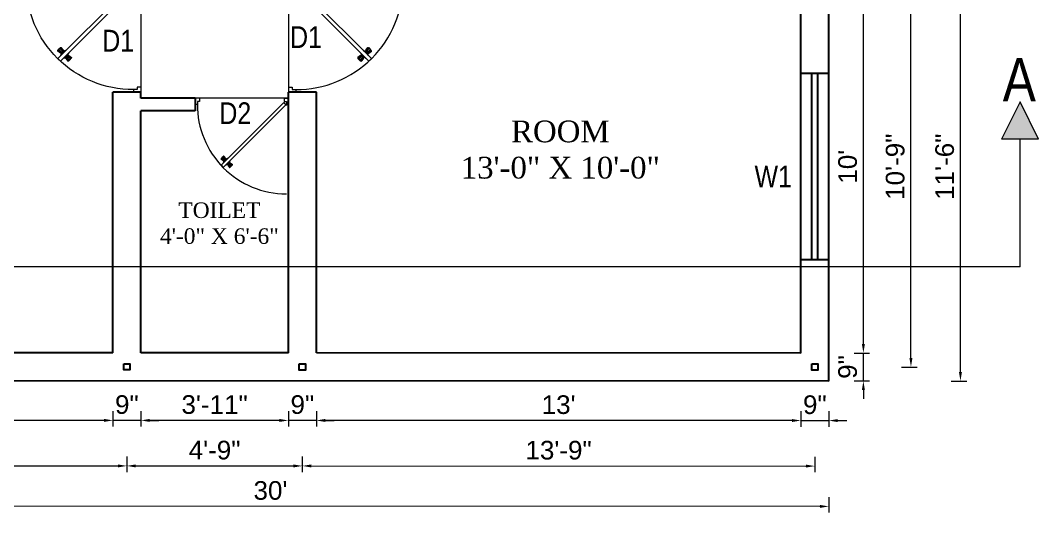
# Model space of a CAD drawing. Header units: inches. Extents: x 392906 to 410488, y -52747 to -40742.
# Drawn here: x 403493.1 to 403820.9, y -49412.8 to -49254.3 of the extents above; entities that cross this region are included whole.
import ezdxf

# ---------------------------------------------------------------- set-up
doc = ezdxf.new("R2010")
doc.units = ezdxf.units.IN
doc.header["$LTSCALE"] = 2
doc.header["$MEASUREMENT"] = 0
doc.header["$PDMODE"] = 34
doc.layers.get('0').update_dxf_attribs({"linetype": 'CONTINUOUS'})
doc.layers.get('DEFPOINTS').update_dxf_attribs({"color": 141, "linetype": 'CONTINUOUS'})
for name, color, linetype, lineweight in [('DOOR & WIN', 1, 'CONTINUOUS', 25), ('PUERTAS', 7, 'CONTINUOUS', 9), ('steps', 253, 'CONTINUOUS', 20)]:
    doc.layers.add(name, color=color, linetype=linetype, lineweight=lineweight)
doc.styles.add('Lettring Text', font='arial.ttf')
doc.styles.get("Standard").update_dxf_attribs({"font": 'ARIALN.TTF'})
doc.dimstyles.new('Copy of Standard', dxfattribs={"dimtxt": 6, "dimasz": 2.875, "dimexe": 2, "dimexo": 4, "dimgap": 2, "dimtad": 1, "dimdec": 0, "dimrnd": 1, "dimzin": 0, "dimdsep": 46, "dimlunit": 4, "dimtxsty": 'Lettring Text', "dimcen": 0.1, "dimclrd": 7, "dimclre": 7, "dimclrt": 7, "dimazin": 0, "dimtfac": 0.645, "dimtdec": 0, "dimtmove": 1, "dimatfit": 0, "dimfxl": 3, "dimfxlon": 1, "dimtfillclr": 256, "dimtolj": 1, "dimtzin": 0, "dimlwd": -1, "dimlwe": -1, "dimarcsym": 2})

# ---------------------------------------------------------------- blocks, each defined once
blk = doc.blocks.new('3ft')
at = {"layer": 'PUERTAS', "color": 6}
for p, q in [((1.01, 2.52), (25.23, 26.74)), ((26.05, 25.92), (25.23, 26.74)), ((26.05, 25.92), (1.77, 1.64)), ((0, 2.4), (0, 0)), ((0.72, 2.4), (0, 2.4)), ((1.6, 0), (0, 0)), ((0.72, 1.52), (0.72, 2.44)), ((0.8, 1.52), (0.72, 1.52)), ((0.8, 1.52), (0.8, 2.41)), ((0.8, 1.2), (0.8, 1.52)), ((1.6, 1.2), (0.8, 1.2)), ((1.57, 1.84), (0.94, 2.47)), ((1.63, 1.89), (0.97, 2.55)), ((1.63, 1.89), (1.57, 1.84)), ((1.77, 1.64), (1.57, 1.84)), ((1.6, 0), (1.6, 1.2)), ((34.4, 0), (34.4, 1.2)), ((34.4, 1.2), (35.2, 1.2)), ((34.4, 0), (36, 0)), ((35.2, 1.2), (35.2, 2.4)), ((35.2, 2.4), (36, 2.4)), ((36, 0), (36, 2.4))]:
    blk.add_line(p, q, dxfattribs=at)
at = {"layer": 'PUERTAS', "color": 1}
for p, q in [((21.67, 25.73), (22.17, 26.23)), ((21.7, 25.82), (22.14, 26.26)), ((22.58, 26.7), (22.14, 26.26)), ((22.67, 26.73), (22.17, 26.23)), ((22.61, 26.67), (22.58, 26.7)), ((23.45, 25.91), (22.79, 26.73)), ((22.49, 24.95), (21.67, 25.61)), ((21.73, 25.79), (21.7, 25.82)), ((22.6, 24.96), (23.02, 25.38)), ((22.61, 24.25), (22.92, 24.72)), ((22.62, 24.13), (22.61, 24.14)), ((22.7, 25.07), (22.71, 25.06)), ((22.82, 25.06), (23.08, 25.32)), ((22.94, 24.95), (22.83, 25.07)), ((22.92, 24.72), (22.92, 24.72)), ((22.93, 24.94), (23.19, 25.21)), ((22.93, 24.84), (22.93, 24.83)), ((23.44, 25.81), (23.02, 25.38)), ((23.34, 25.58), (23.08, 25.32)), ((23.46, 25.47), (23.19, 25.21)), ((23.33, 25.7), (23.34, 25.69)), ((23.45, 25.46), (23.33, 25.57)), ((23.44, 23.31), (23.45, 23.3)), ((23.56, 23.3), (24.03, 23.61)), ((23.57, 25.47), (23.57, 25.47)), ((24.15, 25.79), (23.68, 25.48)), ((23.68, 25.48), (23.68, 25.48)), ((24.03, 23.61), (24.03, 23.62)), ((24.14, 23.62), (24.14, 23.62)), ((24.25, 23.62), (24.51, 23.89)), ((24.27, 25.78), (24.26, 25.79)), ((24.26, 23.29), (24.69, 23.71)), ((24.26, 23.63), (24.37, 23.52)), ((24.26, 23.18), (24.92, 22.37)), ((24.37, 23.52), (24.63, 23.77)), ((24.37, 23.4), (24.37, 23.4)), ((24.78, 24.15), (24.51, 23.89)), ((24.89, 24.03), (24.63, 23.77)), ((25.11, 24.14), (24.69, 23.71)), ((24.77, 24.14), (24.88, 24.03)), ((24.79, 24.38), (24.78, 24.37)), ((24.78, 24.26), (24.78, 24.26)), ((25.1, 24.84), (24.79, 24.38)), ((25, 24.03), (25, 24.03)), ((25.09, 24.96), (25.1, 24.95)), ((25.22, 24.14), (26.03, 23.48)), ((26.04, 23.37), (25.54, 22.86)), ((26.01, 23.27), (25.57, 22.83)), ((25.98, 23.3), (26.01, 23.27)), ((25.04, 22.36), (25.54, 22.86)), ((25.1, 22.42), (25.13, 22.39)), ((25.13, 22.39), (25.57, 22.83))]:
    blk.add_line(p, q, dxfattribs=at)
at = {"layer": 'PUERTAS', "color": 8}
for p, q in [((22.13, 26.28), (21.98, 26.13)), ((22.13, 26.28), (22.27, 26.42)), ((22.29, 26.41), (22.27, 26.42)), ((23.16, 25.52), (22.34, 26.39)), ((23.3, 25.66), (22.5, 26.56)), ((23.41, 25.77), (22.65, 26.71)), ((23.46, 25.83), (22.72, 26.75)), ((22.57, 24.94), (21.65, 25.68)), ((22.63, 24.99), (21.69, 25.75)), ((22.74, 25.1), (21.84, 25.9)), ((22.88, 25.24), (22.01, 26.06)), ((22.69, 24.32), (23.02, 24.83)), ((22.95, 24.96), (22.84, 25.07)), ((22.98, 24.99), (22.86, 25.1)), ((23.03, 25.04), (22.91, 25.15)), ((22.91, 24.53), (23.1, 24.91)), ((23.11, 25.12), (22.99, 25.23)), ((23.13, 24.76), (23.18, 24.99)), ((23.28, 25.3), (23.17, 25.41)), ((23.36, 25.37), (23.25, 25.49)), ((23.31, 24.94), (23.28, 25.08)), ((23.41, 25.43), (23.3, 25.54)), ((23.46, 25.09), (23.32, 25.13)), ((23.44, 25.45), (23.33, 25.56)), ((23.64, 25.27), (23.41, 25.22)), ((23.87, 25.49), (23.49, 25.3)), ((24.08, 25.71), (23.57, 25.38)), ((23.63, 23.38), (24.14, 23.72)), ((23.84, 23.6), (24.22, 23.79)), ((24.07, 23.82), (24.3, 23.88)), ((24.25, 24), (24.39, 23.97)), ((24.25, 23.26), (24.99, 22.34)), ((24.27, 23.64), (24.38, 23.53)), ((24.3, 23.67), (24.41, 23.56)), ((24.3, 23.32), (25.06, 22.38)), ((24.35, 23.72), (24.46, 23.61)), ((24.4, 24.15), (24.43, 24.01)), ((24.41, 23.43), (25.2, 22.53)), ((24.43, 23.8), (24.54, 23.69)), ((24.58, 24.33), (24.52, 24.1)), ((24.55, 23.57), (25.37, 22.7)), ((24.6, 23.97), (24.72, 23.86)), ((24.8, 24.56), (24.61, 24.18)), ((25.02, 24.77), (24.68, 24.26)), ((24.68, 24.05), (24.79, 23.94)), ((24.73, 24.1), (24.85, 23.99)), ((24.76, 24.13), (24.87, 24.02)), ((24.83, 23.85), (25.7, 23.03)), ((24.97, 23.99), (25.87, 23.2)), ((25.08, 24.1), (26.02, 23.34)), ((25.14, 24.15), (26.06, 23.41)), ((25.58, 22.82), (25.73, 22.97)), ((25.72, 22.98), (25.73, 22.97)), ((25.58, 22.82), (25.43, 22.67)), ((0, 0), (36, 0))]:
    blk.add_line(p, q, dxfattribs=at)
at = {"layer": 'PUERTAS', "color": 2}
for p, q in [((21.99, 26.11), (21.98, 26.13)), ((25.42, 22.68), (25.43, 22.67))]:
    blk.add_line(p, q, dxfattribs=at)
at = {"layer": 'PUERTAS', "color": 6}
for radius in [0.155, 0.0752]:
    blk.add_circle((0.82, 2.56), radius, dxfattribs=at)
blk.add_arc((0.82, 2.56), 34.38, 359.7285, 90.0333, dxfattribs=at)
at = {"layer": 'PUERTAS', "color": 1}
for centre, start, end in [((22.73, 26.68), 38.9236, 135), ((22.54, 25.01), 231.0764, 315), ((22.67, 24.2), 135, 225), ((22.77, 25.12), 225, 315), ((22.99, 24.89), 135, 219.7428), ((22.87, 24.78), 315, 39.7428), ((23.28, 25.63), 315, 45), ((23.39, 25.86), 315, 38.9236), ((23.51, 23.36), 225, 315), ((23.51, 25.41), 50.2572, 135), ((23.62, 25.53), 230.2572, 315), ((24.09, 23.56), 50.2572, 135), ((24.2, 23.68), 230.2572, 315), ((24.2, 25.73), 45, 135), ((24.32, 23.23), 135, 218.9236), ((24.42, 23.46), 135, 225), ((24.84, 24.31), 135, 219.7428), ((24.72, 24.21), 315, 39.7428), ((24.94, 23.98), 45, 135), ((25.04, 24.89), 315, 45), ((25.17, 24.08), 51.0764, 135), ((25.98, 23.42), 315, 51.0764), ((24.98, 22.42), 218.9236, 315)]:
    blk.add_arc(centre, 0.08, start, end, dxfattribs=at)
blk = doc.blocks.new('*U199')
at = {"color": 3, "xscale": -1}
blk.add_blockref('3ft', (42, 0), dxfattribs=at)
blk = doc.blocks.new('2ft6in')
at = {"layer": 'PUERTAS', "color": 2}
for p, q in [((0.84, 2.1), (21.02, 22.28)), ((21.71, 21.6), (1.47, 1.37)), ((18.33, 21.76), (18.31, 21.77)), ((21.71, 21.6), (21.02, 22.28)), ((21.18, 18.9), (21.2, 18.89)), ((0, 2), (0, 0)), ((0.6, 2), (0, 2)), ((1.33, 0), (0, 0)), ((0.6, 1.26), (0.6, 2.04)), ((0.67, 1.26), (0.6, 1.26)), ((0.67, 1.26), (0.67, 2.01)), ((0.67, 1), (0.67, 1.26)), ((1.33, 1), (0.67, 1)), ((1.31, 1.53), (0.79, 2.06)), ((1.36, 1.58), (0.81, 2.12)), ((1.36, 1.58), (1.31, 1.53)), ((1.47, 1.37), (1.31, 1.53)), ((1.33, 0), (1.33, 1)), ((28.67, 0), (28.67, 1)), ((28.67, 1), (29.33, 1)), ((28.67, 0), (30, 0)), ((29.33, 1), (29.33, 2)), ((29.33, 2), (30, 2)), ((30, 0), (30, 2))]:
    blk.add_line(p, q, dxfattribs=at)
at = {"layer": 'PUERTAS', "color": 8}
for p, q in [((18.81, 20.78), (18.04, 21.4)), ((18.86, 20.83), (18.08, 21.46)), ((18.95, 20.92), (18.2, 21.58)), ((18.44, 21.9), (18.31, 21.77)), ((19.07, 21.03), (18.34, 21.72)), ((18.44, 21.9), (18.56, 22.02)), ((18.58, 22.01), (18.56, 22.02)), ((19.3, 21.26), (18.61, 22)), ((19.42, 21.38), (18.75, 22.14)), ((19.51, 21.48), (18.88, 22.26)), ((18.91, 20.27), (19.19, 20.69)), ((19.55, 21.53), (18.93, 22.3)), ((19.13, 20.8), (19.03, 20.9)), ((19.15, 20.82), (19.05, 20.92)), ((19.09, 20.44), (19.25, 20.76)), ((19.19, 20.87), (19.1, 20.96)), ((19.25, 20.93), (19.16, 21.02)), ((19.28, 20.63), (19.32, 20.83)), ((19.4, 21.08), (19.31, 21.17)), ((19.47, 21.15), (19.38, 21.24)), ((19.43, 20.78), (19.4, 20.9)), ((19.51, 21.19), (19.42, 21.28)), ((19.55, 20.91), (19.43, 20.94)), ((19.53, 21.21), (19.44, 21.3)), ((19.7, 21.06), (19.51, 21.01)), ((19.89, 21.24), (19.58, 21.08)), ((20.07, 21.42), (19.64, 21.15)), ((19.69, 19.49), (20.12, 19.76)), ((19.87, 19.67), (20.18, 19.83)), ((20.06, 19.85), (20.25, 19.9)), ((20.21, 20), (20.33, 19.97)), ((20.23, 19.7), (20.32, 19.61)), ((20.25, 19.72), (20.34, 19.63)), ((20.29, 19.76), (20.38, 19.67)), ((20.33, 20.13), (20.36, 20.01)), ((20.36, 19.83), (20.45, 19.74)), ((20.48, 20.28), (20.44, 20.08)), ((20.5, 19.98), (20.6, 19.89)), ((20.67, 20.47), (20.51, 20.15)), ((20.85, 20.64), (20.57, 20.22)), ((20.57, 20.04), (20.66, 19.95)), ((20.61, 20.09), (20.7, 19.99)), ((20.63, 20.11), (20.72, 20.01)), ((20.69, 19.87), (21.42, 19.19)), ((20.81, 19.99), (21.56, 19.33)), ((20.9, 20.08), (21.68, 19.45)), ((20.95, 20.13), (21.72, 19.51)), ((20.21, 19.38), (20.83, 18.61)), ((20.25, 19.43), (20.88, 18.65)), ((20.34, 19.53), (21, 18.77)), ((20.46, 19.64), (21.14, 18.91)), ((21.32, 19.01), (21.2, 18.89)), ((21.32, 19.01), (21.44, 19.14)), ((21.43, 19.15), (21.44, 19.14)), ((0, 0), (30, 0))]:
    blk.add_line(p, q, dxfattribs=at)
at = {"layer": 'PUERTAS', "color": 1}
for p, q in [((18.06, 21.44), (18.48, 21.86)), ((18.74, 20.79), (18.06, 21.34)), ((18.08, 21.51), (18.45, 21.88)), ((18.11, 21.49), (18.08, 21.51)), ((18.82, 22.25), (18.45, 21.88)), ((18.9, 22.28), (18.48, 21.86)), ((18.84, 22.23), (18.82, 22.25)), ((18.83, 20.8), (19.18, 21.15)), ((18.84, 20.21), (19.1, 20.6)), ((18.85, 20.11), (18.84, 20.12)), ((18.92, 20.89), (18.93, 20.88)), ((19.54, 21.59), (18.99, 22.27)), ((19.02, 20.88), (19.24, 21.1)), ((19.12, 20.8), (19.03, 20.89)), ((19.1, 20.7), (19.11, 20.69)), ((19.1, 20.6), (19.1, 20.6)), ((19.11, 20.79), (19.33, 21.01)), ((19.54, 21.5), (19.18, 21.15)), ((19.45, 21.31), (19.24, 21.1)), ((19.55, 21.22), (19.33, 21.01)), ((19.45, 21.41), (19.45, 21.41)), ((19.54, 21.22), (19.45, 21.31)), ((19.64, 21.23), (19.64, 21.23)), ((19.64, 19.42), (20.02, 19.67)), ((19.74, 21.24), (19.73, 21.23)), ((20.12, 21.49), (19.74, 21.24)), ((20.02, 19.67), (20.03, 19.68)), ((20.12, 19.68), (20.12, 19.68)), ((20.21, 19.69), (20.43, 19.9)), ((20.22, 21.48), (20.22, 21.49)), ((20.22, 19.41), (20.57, 19.76)), ((20.22, 19.69), (20.31, 19.6)), ((20.31, 19.6), (20.52, 19.81)), ((20.65, 20.12), (20.43, 19.9)), ((20.74, 20.03), (20.52, 19.81)), ((20.93, 20.11), (20.57, 19.76)), ((20.64, 20.11), (20.73, 20.02)), ((20.66, 20.31), (20.65, 20.31)), ((20.65, 20.21), (20.65, 20.22)), ((20.91, 20.7), (20.66, 20.31)), ((20.84, 20.02), (20.83, 20.03)), ((20.91, 20.8), (20.91, 20.79)), ((21.02, 20.12), (21.7, 19.57)), ((19.53, 19.43), (19.54, 19.42)), ((20.22, 19.32), (20.76, 18.64)), ((20.31, 19.5), (20.31, 19.5)), ((20.86, 18.63), (21.28, 19.05)), ((20.91, 18.68), (20.94, 18.66)), ((20.94, 18.66), (21.31, 19.03)), ((21.7, 19.47), (21.28, 19.05)), ((21.67, 19.4), (21.31, 19.03)), ((21.65, 19.42), (21.67, 19.4))]:
    blk.add_line(p, q, dxfattribs=at)
at = {"layer": 'PUERTAS', "color": 2}
for radius in [0.129, 0.0627]:
    blk.add_circle((0.68, 2.14), radius, dxfattribs=at)
at = {"layer": 'PUERTAS', "color": 8}
blk.add_arc((0.68, 2.14), 28.65, 359.7285, 90.0333, dxfattribs=at)
at = {"layer": 'PUERTAS', "color": 1}
for centre, start, end in [((18.78, 20.84), 231.0764, 315), ((18.89, 20.16), 135, 225), ((18.94, 22.23), 38.9236, 135), ((18.97, 20.93), 225, 315), ((19.16, 20.74), 135, 219.7428), ((19.06, 20.65), 315, 39.7428), ((19.4, 21.36), 315, 45), ((19.49, 21.55), 315, 38.9236), ((19.6, 21.18), 50.2572, 135), ((19.68, 21.28), 230.2572, 315), ((20.07, 19.63), 50.2572, 135), ((20.17, 21.44), 45, 135), ((20.16, 19.73), 230.2572, 315), ((20.7, 20.26), 135, 219.7428), ((20.6, 20.17), 315, 39.7428), ((20.78, 19.98), 45, 135), ((20.87, 20.75), 315, 45), ((20.98, 20.07), 51.0764, 135), ((19.59, 19.47), 225, 315), ((20.27, 19.36), 135, 218.9236), ((20.35, 19.55), 135, 225), ((20.82, 18.68), 218.9236, 315), ((21.65, 19.52), 315, 51.0764)]:
    blk.add_arc(centre, 0.0667, start, end, dxfattribs=at)
blk = doc.blocks.new('*U202')
at = {"color": 3}
blk.add_blockref('2ft6in', (0, 0), dxfattribs=at)
blk = doc.blocks.new('*D790')
at = {"layer": 'DEFPOINTS', "color": 0, "ltscale": 0.5, "transparency": 16777216}
for p in [(403744.38, -49370.44), (403753.38, -49370.45), (403753.38, -49383.19)]:
    blk.add_point(p, dxfattribs=at)
at = {"layer": 'steps', "color": 7, "ltscale": 0.5, "transparency": 16777216}
for p, q in [((403744.38, -49380.18), (403744.38, -49385.18)), ((403753.38, -49380.19), (403753.38, -49385.19)), ((403741.5, -49383.18), (403738.63, -49383.18)), ((403744.38, -49383.18), (403753.38, -49383.19)), ((403756.25, -49383.19), (403759.13, -49383.19))]:
    blk.add_line(p, q, dxfattribs=at)
for points in [[(403741.5, -49382.7), (403741.5, -49383.66), (403744.38, -49383.18)], [(403756.25, -49382.71), (403756.25, -49383.67), (403753.38, -49383.19)]]:
    blk.add_solid(points, dxfattribs=at)
at = {"layer": 'steps', "color": 7, "ltscale": 0.5, "transparency": 16777216, "insert": (403748.88, -49378.12), "char_height": 6, "attachment_point": 5, "rotation": 359.9867, "style": 'Lettring Text'}
blk.add_mtext('\\A1;9"', dxfattribs=at)
blk = doc.blocks.new('*D791')
at = {"layer": 'DEFPOINTS', "color": 0, "ltscale": 0.5, "transparency": 16777216}
for p in [(403588.38, -49361.41), (403744.38, -49370.44), (403588.38, -49383.15)]:
    blk.add_point(p, dxfattribs=at)
at = {"layer": 'steps', "color": 7, "ltscale": 0.5, "transparency": 16777216}
for p, q in [((403588.38, -49380.15), (403588.38, -49385.15)), ((403744.38, -49380.18), (403744.38, -49385.18)), ((403741.5, -49383.18), (403591.25, -49383.15))]:
    blk.add_line(p, q, dxfattribs=at)
for points in [[(403591.25, -49382.67), (403591.25, -49383.63), (403588.38, -49383.15)], [(403741.5, -49382.7), (403741.5, -49383.66), (403744.38, -49383.18)]]:
    blk.add_solid(points, dxfattribs=at)
at = {"layer": 'steps', "color": 7, "ltscale": 0.5, "transparency": 16777216, "insert": (403666.38, -49378.1), "char_height": 6, "attachment_point": 5, "rotation": 359.9867, "style": 'Lettring Text'}
blk.add_mtext("\\A1;13'", dxfattribs=at)
blk = doc.blocks.new('*D792')
at = {"layer": 'DEFPOINTS', "color": 0, "ltscale": 0.5, "transparency": 16777216}
for p in [(403579.38, -49361.41), (403588.38, -49361.41), (403579.38, -49383.15)]:
    blk.add_point(p, dxfattribs=at)
at = {"layer": 'steps', "color": 7, "ltscale": 0.5, "transparency": 16777216}
for p, q in [((403579.38, -49380.15), (403579.38, -49385.15)), ((403588.38, -49380.15), (403588.38, -49385.15)), ((403576.5, -49383.15), (403573.63, -49383.14)), ((403588.38, -49383.15), (403579.38, -49383.15)), ((403591.25, -49383.15), (403594.13, -49383.15))]:
    blk.add_line(p, q, dxfattribs=at)
for points in [[(403576.5, -49382.67), (403576.5, -49383.62), (403579.38, -49383.15)], [(403591.25, -49382.67), (403591.25, -49383.63), (403588.38, -49383.15)]]:
    blk.add_solid(points, dxfattribs=at)
at = {"layer": 'steps', "color": 7, "ltscale": 0.5, "transparency": 16777216, "insert": (403583.88, -49378.08), "char_height": 6, "attachment_point": 5, "rotation": 359.9867, "style": 'Lettring Text'}
blk.add_mtext('\\A1;9"', dxfattribs=at)
blk = doc.blocks.new('*D793')
at = {"layer": 'DEFPOINTS', "color": 0, "ltscale": 0.5, "transparency": 16777216}
for p in [(403531.88, -49361.41), (403579.38, -49361.41), (403531.88, -49383.13)]:
    blk.add_point(p, dxfattribs=at)
at = {"layer": 'steps', "color": 7, "ltscale": 0.5, "transparency": 16777216}
for p, q in [((403531.88, -49380.13), (403531.88, -49385.13)), ((403579.38, -49380.15), (403579.38, -49385.15)), ((403576.5, -49383.15), (403534.75, -49383.14))]:
    blk.add_line(p, q, dxfattribs=at)
for points in [[(403534.75, -49382.66), (403534.75, -49383.61), (403531.88, -49383.13)], [(403576.5, -49382.67), (403576.5, -49383.62), (403579.38, -49383.15)]]:
    blk.add_solid(points, dxfattribs=at)
at = {"layer": 'steps', "color": 7, "ltscale": 0.5, "transparency": 16777216, "insert": (403555.63, -49378.07), "char_height": 6, "attachment_point": 5, "rotation": 359.9867, "style": 'Lettring Text'}
blk.add_mtext('\\A1;3\'-11"', dxfattribs=at)
blk = doc.blocks.new('*D794')
at = {"layer": 'DEFPOINTS', "color": 0, "ltscale": 0.5, "transparency": 16777216}
for p in [(403522.88, -49361.4), (403531.88, -49361.41), (403522.88, -49383.13)]:
    blk.add_point(p, dxfattribs=at)
at = {"layer": 'steps', "color": 7, "ltscale": 0.5, "transparency": 16777216}
for p, q in [((403522.88, -49380.13), (403522.88, -49385.13)), ((403531.88, -49380.13), (403531.88, -49385.13)), ((403520, -49383.13), (403517.13, -49383.13)), ((403531.88, -49383.13), (403522.88, -49383.13)), ((403534.75, -49383.14), (403537.63, -49383.14))]:
    blk.add_line(p, q, dxfattribs=at)
for points in [[(403520, -49382.65), (403520, -49383.61), (403522.88, -49383.13)], [(403534.75, -49382.66), (403534.75, -49383.61), (403531.88, -49383.13)]]:
    blk.add_solid(points, dxfattribs=at)
at = {"layer": 'steps', "color": 7, "ltscale": 0.5, "transparency": 16777216, "insert": (403527.38, -49378.07), "char_height": 6, "attachment_point": 5, "rotation": 359.9867, "style": 'Lettring Text'}
blk.add_mtext('\\A1;9"', dxfattribs=at)
blk = doc.blocks.new('*D795')
at = {"layer": 'DEFPOINTS', "color": 0, "ltscale": 0.5, "transparency": 16777216}
for p in [(403402.09, -49361.36), (403522.88, -49361.4), (403402.08, -49383.1)]:
    blk.add_point(p, dxfattribs=at)
at = {"layer": 'steps', "color": 7, "ltscale": 0.5, "transparency": 16777216}
for p, q in [((403402.09, -49380.1), (403402.08, -49385.1)), ((403522.88, -49380.13), (403522.88, -49385.13)), ((403520, -49383.13), (403404.96, -49383.11))]:
    blk.add_line(p, q, dxfattribs=at)
for points in [[(403404.96, -49382.63), (403404.96, -49383.58), (403402.08, -49383.1)], [(403520, -49382.65), (403520, -49383.61), (403522.88, -49383.13)]]:
    blk.add_solid(points, dxfattribs=at)
at = {"layer": 'steps', "color": 7, "ltscale": 0.5, "transparency": 16777216, "insert": (403462.48, -49378.06), "char_height": 6, "attachment_point": 5, "rotation": 359.9867, "style": 'Lettring Text'}
blk.add_mtext('\\A1;10\'-1"', dxfattribs=at)
blk = doc.blocks.new('*D797')
at = {"layer": 'DEFPOINTS', "color": 0, "ltscale": 0.5, "transparency": 16777216}
for p in [(403397.97, -49365.86), (403527.38, -49365.89), (403527.37, -49397.79)]:
    blk.add_point(p, dxfattribs=at)
at = {"layer": 'steps', "color": 7, "ltscale": 0.5, "transparency": 16777216}
for p, q in [((403397.96, -49394.76), (403397.96, -49399.76)), ((403527.37, -49394.79), (403527.37, -49399.79)), ((403400.84, -49397.76), (403524.5, -49397.79))]:
    blk.add_line(p, q, dxfattribs=at)
for points in [[(403400.84, -49397.28), (403400.84, -49398.24), (403397.96, -49397.76)], [(403524.5, -49397.31), (403524.5, -49398.27), (403527.37, -49397.79)]]:
    blk.add_solid(points, dxfattribs=at)
at = {"layer": 'steps', "color": 7, "ltscale": 0.5, "transparency": 16777216, "insert": (403462.67, -49392.71), "char_height": 6, "attachment_point": 5, "rotation": 359.9867, "style": 'Lettring Text'}
blk.add_mtext('\\A1;10\'-9"', dxfattribs=at)
blk = doc.blocks.new('*D798')
at = {"layer": 'DEFPOINTS', "color": 0, "ltscale": 0.5, "transparency": 16777216}
for p in [(403527.38, -49365.89), (403583.88, -49365.91), (403583.87, -49397.8)]:
    blk.add_point(p, dxfattribs=at)
at = {"layer": 'steps', "color": 7, "ltscale": 0.5, "transparency": 16777216}
for p, q in [((403527.37, -49394.79), (403527.37, -49399.79)), ((403583.87, -49394.8), (403583.87, -49399.8)), ((403530.25, -49397.79), (403581, -49397.8))]:
    blk.add_line(p, q, dxfattribs=at)
for points in [[(403530.25, -49397.31), (403530.25, -49398.27), (403527.37, -49397.79)], [(403581, -49397.32), (403581, -49398.28), (403583.87, -49397.8)]]:
    blk.add_solid(points, dxfattribs=at)
at = {"layer": 'steps', "color": 7, "ltscale": 0.5, "transparency": 16777216, "insert": (403555.62, -49392.73), "char_height": 6, "attachment_point": 5, "rotation": 359.9867, "style": 'Lettring Text'}
blk.add_mtext('\\A1;4\'-9"', dxfattribs=at)
blk = doc.blocks.new('*D799')
at = {"layer": 'DEFPOINTS', "color": 0, "ltscale": 0.5, "transparency": 16777216}
for p in [(403583.88, -49365.91), (403748.88, -49365.94), (403748.87, -49397.84)]:
    blk.add_point(p, dxfattribs=at)
at = {"layer": 'steps', "color": 7, "ltscale": 0.5, "transparency": 16777216}
for p, q in [((403583.87, -49394.8), (403583.87, -49399.8)), ((403748.87, -49394.84), (403748.87, -49399.84)), ((403586.75, -49397.8), (403746, -49397.84))]:
    blk.add_line(p, q, dxfattribs=at)
for points in [[(403586.75, -49397.32), (403586.75, -49398.28), (403583.87, -49397.8)], [(403746, -49397.36), (403746, -49398.32), (403748.87, -49397.84)]]:
    blk.add_solid(points, dxfattribs=at)
at = {"layer": 'steps', "color": 7, "ltscale": 0.5, "transparency": 16777216, "insert": (403666.37, -49392.76), "char_height": 6, "attachment_point": 5, "rotation": 359.9867, "style": 'Lettring Text'}
blk.add_mtext('\\A1;13\'-9"', dxfattribs=at)
blk = doc.blocks.new('*D800')
at = {"layer": 'DEFPOINTS', "color": 0, "ltscale": 0.5, "transparency": 16777216}
for p in [(403393.85, -49370.36), (403753.38, -49370.45), (403393.84, -49410.75)]:
    blk.add_point(p, dxfattribs=at)
at = {"layer": 'steps', "color": 7, "ltscale": 0.5, "transparency": 16777216}
for p, q in [((403393.84, -49407.75), (403393.84, -49412.75)), ((403753.37, -49407.83), (403753.37, -49412.83)), ((403750.5, -49410.83), (403396.71, -49410.75))]:
    blk.add_line(p, q, dxfattribs=at)
for points in [[(403396.71, -49410.27), (403396.71, -49411.23), (403393.84, -49410.75)], [(403750.5, -49410.35), (403750.5, -49411.31), (403753.37, -49410.83)]]:
    blk.add_solid(points, dxfattribs=at)
at = {"layer": 'steps', "color": 7, "ltscale": 0.5, "transparency": 16777216, "insert": (403573.61, -49405.73), "char_height": 6, "attachment_point": 5, "rotation": 359.9867, "style": 'Lettring Text'}
blk.add_mtext("\\A1;30'", dxfattribs=at)
blk = doc.blocks.new('*D805')
at = {"layer": 'DEFPOINTS', "color": 0, "ltscale": 0.5, "transparency": 16777216}
for p in [(403588.38, -49098.57), (403579.38, -49232.41), (403588.38, -49277.41)]:
    blk.add_point(p, dxfattribs=at)
at = {"layer": 'steps', "color": 7, "ltscale": 0.5, "transparency": 16777216}
for p, q in [((403579.38, -49101.57), (403579.38, -49096.57)), ((403588.38, -49101.57), (403588.38, -49096.57)), ((403576.51, -49098.57), (403573.63, -49098.57)), ((403579.38, -49098.57), (403588.38, -49098.57)), ((403591.26, -49098.57), (403594.13, -49098.57))]:
    blk.add_line(p, q, dxfattribs=at)
for points in [[(403576.51, -49098.09), (403576.51, -49099.05), (403579.38, -49098.57)], [(403591.26, -49098.09), (403591.26, -49099.05), (403588.38, -49098.57)]]:
    blk.add_solid(points, dxfattribs=at)
at = {"layer": 'steps', "color": 7, "ltscale": 0.5, "transparency": 16777216, "insert": (403583.88, -49093.51), "char_height": 6, "attachment_point": 5, "style": 'Lettring Text'}
blk.add_mtext('\\A1;9"', dxfattribs=at)
blk = doc.blocks.new('*D806')
at = {"layer": 'DEFPOINTS', "color": 0, "ltscale": 0.5, "transparency": 16777216}
for p in [(403744.38, -49098.57), (403744.38, -49241.45), (403588.38, -49277.41)]:
    blk.add_point(p, dxfattribs=at)
at = {"layer": 'steps', "color": 7, "ltscale": 0.5, "transparency": 16777216}
for p, q in [((403588.38, -49101.57), (403588.38, -49096.57)), ((403744.38, -49101.57), (403744.38, -49096.57)), ((403591.26, -49098.57), (403741.51, -49098.57))]:
    blk.add_line(p, q, dxfattribs=at)
for points in [[(403591.26, -49098.09), (403591.26, -49099.05), (403588.38, -49098.57)], [(403741.51, -49098.09), (403741.51, -49099.05), (403744.38, -49098.57)]]:
    blk.add_solid(points, dxfattribs=at)
at = {"layer": 'steps', "color": 7, "ltscale": 0.5, "transparency": 16777216, "insert": (403666.38, -49093.51), "char_height": 6, "attachment_point": 5, "style": 'Lettring Text'}
blk.add_mtext("\\A1;13'", dxfattribs=at)
blk = doc.blocks.new('*D821')
at = {"layer": 'DEFPOINTS', "color": 0, "ltscale": 0.5, "transparency": 16777216}
for p in [(403744.38, -49361.45), (403764.51, -49361.45), (403744.38, -49370.44)]:
    blk.add_point(p, dxfattribs=at)
at = {"layer": 'steps', "color": 7, "ltscale": 0.5, "transparency": 16777216}
for p, q in [((403764.51, -49358.57), (403764.51, -49355.7)), ((403761.51, -49361.45), (403766.51, -49361.45)), ((403764.51, -49370.44), (403764.51, -49361.45)), ((403761.51, -49370.44), (403766.51, -49370.44)), ((403764.51, -49373.32), (403764.51, -49376.19))]:
    blk.add_line(p, q, dxfattribs=at)
for points in [[(403764.03, -49358.57), (403764.99, -49358.57), (403764.51, -49361.45)], [(403764.03, -49373.32), (403764.99, -49373.32), (403764.51, -49370.44)]]:
    blk.add_solid(points, dxfattribs=at)
at = {"layer": 'steps', "color": 7, "ltscale": 0.5, "transparency": 16777216, "insert": (403759.45, -49365.94), "char_height": 6, "attachment_point": 5, "rotation": 90, "style": 'Lettring Text'}
blk.add_mtext('\\A1;9"', dxfattribs=at)
blk = doc.blocks.new('*D822')
at = {"layer": 'DEFPOINTS', "color": 0, "ltscale": 0.5, "transparency": 16777216}
for p in [(403744.41, -49241.45), (403764.51, -49241.45), (403744.38, -49361.45)]:
    blk.add_point(p, dxfattribs=at)
at = {"layer": 'steps', "color": 7, "ltscale": 0.5, "transparency": 16777216}
for p, q in [((403761.51, -49241.45), (403766.51, -49241.45)), ((403764.51, -49358.57), (403764.51, -49244.32)), ((403761.51, -49361.45), (403766.51, -49361.45))]:
    blk.add_line(p, q, dxfattribs=at)
for points in [[(403764.03, -49244.32), (403764.99, -49244.32), (403764.51, -49241.45)], [(403764.03, -49358.57), (403764.99, -49358.57), (403764.51, -49361.45)]]:
    blk.add_solid(points, dxfattribs=at)
at = {"layer": 'steps', "color": 7, "ltscale": 0.5, "transparency": 16777216, "insert": (403759.45, -49301.45), "char_height": 6, "attachment_point": 5, "rotation": 90, "style": 'Lettring Text'}
blk.add_mtext("\\A1;10'", dxfattribs=at)
blk = doc.blocks.new('*D826')
at = {"layer": 'DEFPOINTS', "color": 0, "ltscale": 0.5, "transparency": 16777216}
for p in [(403748.88, -49236.95), (403779.82, -49236.95), (403748.88, -49365.94)]:
    blk.add_point(p, dxfattribs=at)
at = {"layer": 'steps', "color": 7, "ltscale": 0.5, "transparency": 16777216}
for p, q in [((403776.82, -49236.95), (403781.82, -49236.95)), ((403779.82, -49363.07), (403779.82, -49239.82)), ((403776.82, -49365.94), (403781.82, -49365.94))]:
    blk.add_line(p, q, dxfattribs=at)
for points in [[(403779.34, -49239.82), (403780.3, -49239.82), (403779.82, -49236.95)], [(403779.34, -49363.07), (403780.3, -49363.07), (403779.82, -49365.94)]]:
    blk.add_solid(points, dxfattribs=at)
at = {"layer": 'steps', "color": 7, "ltscale": 0.5, "transparency": 16777216, "insert": (403774.76, -49301.45), "char_height": 6, "attachment_point": 5, "rotation": 90, "style": 'Lettring Text'}
blk.add_mtext('\\A1;10\'-9"', dxfattribs=at)
blk = doc.blocks.new('*D828')
at = {"layer": 'DEFPOINTS', "color": 0, "ltscale": 0.5, "transparency": 16777216}
for p in [(403753.38, -49232.45), (403795.76, -49232.45), (403753.38, -49370.45)]:
    blk.add_point(p, dxfattribs=at)
at = {"layer": 'steps', "color": 7, "ltscale": 0.5, "transparency": 16777216}
for p, q in [((403792.76, -49232.45), (403797.76, -49232.45)), ((403795.76, -49367.57), (403795.76, -49235.32)), ((403792.76, -49370.45), (403797.76, -49370.45))]:
    blk.add_line(p, q, dxfattribs=at)
for points in [[(403795.28, -49235.32), (403796.24, -49235.32), (403795.76, -49232.45)], [(403795.28, -49367.57), (403796.24, -49367.57), (403795.76, -49370.45)]]:
    blk.add_solid(points, dxfattribs=at)
at = {"layer": 'steps', "color": 7, "ltscale": 0.5, "transparency": 16777216, "insert": (403790.7, -49301.45), "char_height": 6, "attachment_point": 5, "rotation": 90, "style": 'Lettring Text'}
blk.add_mtext('\\A1;11\'-6"', dxfattribs=at)

msp = doc.modelspace()

# ---------------------------------------------------------------- hatches: boundary and pattern name
at = {"linetype": 'ByBlock', "lineweight": 5}
msp.add_hatch(color=7, dxfattribs=at).paths.add_polyline_path([(403814.93, -49280.54), (403820.93, -49292.54), (403808.93, -49292.54)])

# ---------------------------------------------------------------- linework, layer by layer
at = {"ltscale": 0.5}
for p, q in [((403753.38, -49370.45), (403753.38, -49232.45)), ((403744.38, -49361.45), (403744.38, -49241.45)), ((403753.38, -49271.45), (403744.38, -49271.45)), ((403747.88, -49331.45), (403747.88, -49271.45)), ((403749.88, -49331.45), (403749.88, -49271.45)), ((403531.88, -49277.4), (403522.88, -49277.4)), ((403522.88, -49361.4), (403522.88, -49277.4)), ((403531.88, -49279.4), (403531.88, -49277.4)), ((403549.4, -49279.4), (403531.88, -49279.4)), ((403549.4, -49279.4), (403549.4, -49283.4)), ((403588.38, -49277.41), (403579.38, -49277.41)), ((403579.38, -49279.41), (403579.38, -49277.41)), ((403579.38, -49361.41), (403579.38, -49279.4)), ((403588.38, -49361.41), (403588.38, -49277.41)), ((403744.4, -49277.45), (403744.38, -49277.45)), ((403549.4, -49283.4), (403531.88, -49283.4)), ((403531.88, -49361.4), (403531.88, -49283.4)), ((403753.38, -49331.45), (403744.38, -49331.45)), ((403522.88, -49361.4), (403393.05, -49361.36)), ((403579.38, -49361.41), (403531.88, -49361.4)), ((403744.38, -49361.45), (403588.38, -49361.41)), ((403753.38, -49370.45), (403393.85, -49370.36))]:
    msp.add_line(p, q, dxfattribs=at)
at = {"color": 7, "linetype": 'ByBlock', "lineweight": 5}
for p, q in [((403814.93, -49280.54), (403808.93, -49292.54)), ((403820.93, -49292.54), (403814.93, -49280.54)), ((403820.93, -49292.54), (403808.93, -49292.54)), ((403814.93, -49333.71), (403814.93, -49292.54)), ((403814.93, -49333.71), (403320.61, -49333.71))]:
    msp.add_line(p, q, dxfattribs=at)
at = {"ltscale": 0.5}
for points in [[(403526.38, -49364.89), (403528.38, -49364.89), (403528.38, -49366.89), (403526.38, -49366.89)], [(403582.88, -49364.91), (403584.88, -49364.91), (403584.88, -49366.91), (403582.88, -49366.91)], [(403747.88, -49364.94), (403749.88, -49364.94), (403749.88, -49366.94), (403747.88, -49366.94)]]:
    msp.add_lwpolyline(points, close=True, dxfattribs=at)

# ---------------------------------------------------------------- block references
at = {"layer": 'DOOR & WIN'}
for name, p, rotation in [('*U199', (403531.88, -49283.4), 90.00000000000001), ('*U202', (403579.4, -49279.4), 180)]:
    msp.add_blockref(name, p, dxfattribs=dict(at, rotation=rotation))
at = {"layer": 'DOOR & WIN', "xscale": -1, "rotation": 270}
msp.add_blockref('*U199', (403579.38, -49283.41), dxfattribs=at)

# ---------------------------------------------------------------- texts
at = {"color": 7, "linetype": 'ByBlock', "lineweight": 5, "insert": (403820.05, -49266.44), "char_height": 14, "width": 26.5803, "attachment_point": 3}
msp.add_mtext('A', dxfattribs=at)
at = {"layer": 'steps', "color": 7, "ltscale": 0.3, "char_height": 7, "attachment_point": 2}
for s, insert in [('{\\W1;D1}', (403524.58, -49257.36)), ('{\\W1;D1}', (403585.06, -49256.21)), ('D2', (403562.29, -49280.71))]:
    msp.add_mtext_dynamic_manual_height_columns(s, width=18.6213, gutter_width=40, heights=[0], dxfattribs=dict(at, insert=insert))
at = {"layer": 'steps', "color": 7, "ltscale": 0.3}
for s, insert, char_height, width, attachment_point in [('{\\fTimes New Roman|b0|i0|c0|p18;ROOM\\P13\'-0" X 10\'-0"}', (403666.94, -49286.58), 7, 67.6616, 2), ('W1', (403735.48, -49308.09), 7, 18.6213, 8), ('{\\fTimes New Roman|b0|i0|c0|p18;TOILET\\P4\'-0" X 6\'-6"}', (403557.17, -49312.95), 5, 67.6616, 2)]:
    msp.add_mtext(s, dxfattribs=dict(at, insert=insert, char_height=char_height, width=width, attachment_point=attachment_point))

# ---------------------------------------------------------------- dimensions: what is measured, and where the dimension line sits
at = {"layer": 'steps', "ltscale": 0.5}
dim = msp.add_linear_dim(base=(403588.38, -49098.57), p1=(403579.38, -49232.41), p2=(403588.38, -49277.41), dimstyle='Copy of Standard', dxfattribs=at)
dim.commit()
dim.dimension.update_dxf_attribs({"geometry": '*D805', "text_midpoint": (403583.88, -49098.57), "dimtype": 160})
dim = msp.add_linear_dim(base=(403744.38, -49098.57), p1=(403588.38, -49277.41), p2=(403744.38, -49241.45), dimstyle='Copy of Standard', dxfattribs=at)
dim.commit()
dim.dimension.update_dxf_attribs({"geometry": '*D806', "text_midpoint": (403666.38, -49093.51)})
for base, p1, p2, angle, picture, middle in [((403795.76, -49232.45), (403753.38, -49370.45), (403753.38, -49232.45), 90, '*D828', (403790.7, -49301.45)), ((403779.82, -49236.95), (403748.88, -49365.94), (403748.88, -49236.95), 90, '*D826', (403774.76, -49301.45)), ((403764.51, -49241.45), (403744.38, -49361.45), (403744.41, -49241.45), 90, '*D822', (403759.45, -49301.45)), ((403402.08, -49383.1), (403522.88, -49361.4), (403402.09, -49361.36), 179.9867, '*D795', (403462.48, -49378.06)), ((403531.88, -49383.13), (403579.38, -49361.41), (403531.88, -49361.41), 179.9867, '*D793', (403555.63, -49378.07)), ((403588.38, -49383.15), (403744.38, -49370.44), (403588.38, -49361.41), 179.9867, '*D791', (403666.38, -49378.1)), ((403583.87, -49397.8), (403527.38, -49365.89), (403583.88, -49365.91), 179.9867, '*D798', (403555.62, -49392.73)), ((403748.87, -49397.84), (403583.88, -49365.91), (403748.88, -49365.94), 179.9867, '*D799', (403666.37, -49392.76))]:
    dim = msp.add_linear_dim(base=base, p1=p1, p2=p2, angle=angle, dimstyle='Copy of Standard', dxfattribs=at)
    dim.commit()
    dim.dimension.update_dxf_attribs({"geometry": picture, "text_midpoint": middle})
for base, p1, p2, angle, picture, middle, dimtype in [((403764.51, -49361.45), (403744.38, -49370.44), (403744.38, -49361.45), 90, '*D821', (403764.51, -49365.94), 160), ((403522.88, -49383.13), (403531.88, -49361.41), (403522.88, -49361.4), 179.9867, '*D794', (403527.38, -49383.13), 160), ((403579.38, -49383.15), (403588.38, -49361.41), (403579.38, -49361.41), 179.9867, '*D792', (403583.88, -49383.15), 160), ((403753.38, -49383.19), (403744.38, -49370.44), (403753.38, -49370.45), 359.9867, '*D790', (403748.88, -49383.19), 161)]:
    dim = msp.add_linear_dim(base=base, p1=p1, p2=p2, angle=angle, dimstyle='Copy of Standard', dxfattribs=at)
    dim.commit()
    dim.dimension.update_dxf_attribs({"geometry": picture, "text_midpoint": middle, "dimtype": dimtype})
for p1, p2, distance, picture, middle in [((403397.97, -49365.86), (403527.38, -49365.89), -31.9, '*D797', (403462.67, -49392.71)), ((403753.38, -49370.45), (403393.85, -49370.36), 40.39, '*D800', (403573.61, -49405.73))]:
    dim = msp.add_aligned_dim(p1=p1, p2=p2, distance=distance, dimstyle='Copy of Standard', dxfattribs=at)
    dim.commit()
    dim.dimension.update_dxf_attribs({"geometry": picture, "text_midpoint": middle})

doc.saveas('drawing.dxf')
